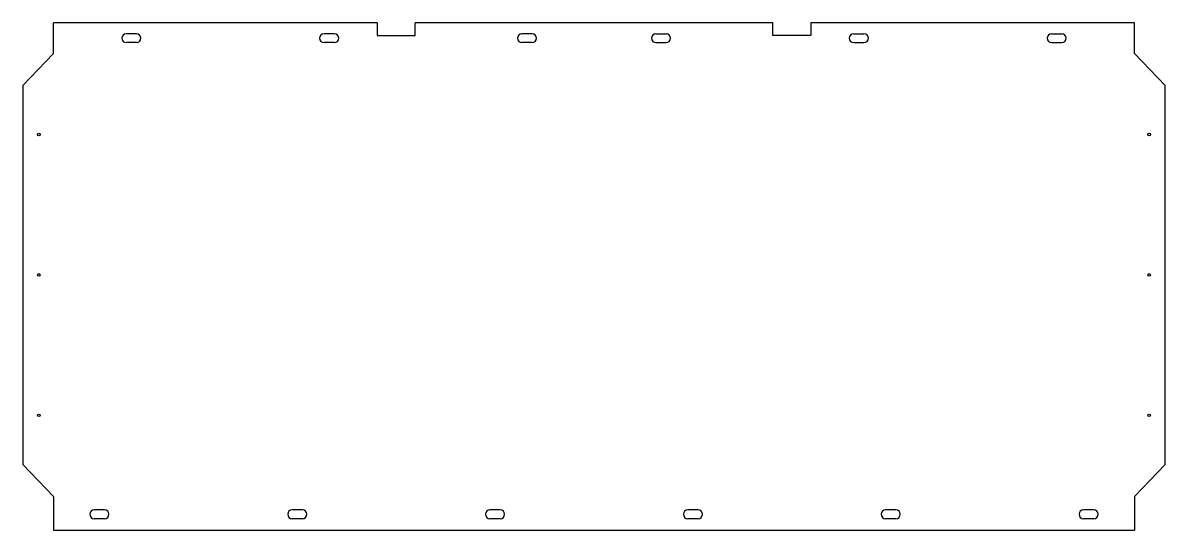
# Model space of a CAD drawing. Header units: inches. Extents: x -1723 to 67, y -738 to 57.
import ezdxf

# ---------------------------------------------------------------- set-up
doc = ezdxf.new("R2010")
doc.units = ezdxf.units.IN
doc.header["$MEASUREMENT"] = 0

msp = doc.modelspace()

# ---------------------------------------------------------------- linework, layer by layer
for p, q in [((-1674.6, 9.3), (-1674.6, 57.3)), ((-1167.6, 57.3), (-1167.6, 37.3)), ((-1107.6, 37.3), (-1107.6, 57.3)), ((-547.6, 37.3), (-547.6, 57.3)), ((-487.6, 57.3), (-487.6, 37.3)), ((19.4, 9.3), (19.4, 57.3)), ((-1544.6, 40.3), (-1560.6, 40.3)), ((-1234.6, 40.3), (-1250.6, 40.3)), ((-1167.6, 37.3), (-1107.6, 37.3)), ((-924.6, 40.3), (-940.6, 40.3)), ((-730.6, 40.3), (-714.6, 40.3)), ((-487.6, 37.3), (-547.6, 37.3)), ((-420.6, 40.3), (-404.6, 40.3)), ((-110.6, 40.3), (-94.6, 40.3)), ((-1544.6, 26.3), (-1560.6, 26.3)), ((-1234.6, 26.3), (-1250.6, 26.3)), ((-924.6, 26.3), (-940.6, 26.3)), ((-730.6, 26.3), (-714.6, 26.3)), ((-420.6, 26.3), (-404.6, 26.3)), ((-110.6, 26.3), (-94.6, 26.3)), ((-1674.6, 9.3), (-1722.6, -40.7)), ((19.4, 9.3), (67.4, -40.7)), ((-1674.6, -684.7), (-1722.6, -634.7)), ((19.4, -684.7), (67.4, -634.7)), ((-1674.6, -684.7), (-1674.6, -737.7)), ((19.4, -684.7), (19.4, -737.7)), ((-1594.6, -705.7), (-1610.6, -705.7)), ((-1284.6, -705.7), (-1300.6, -705.7)), ((-974.6, -705.7), (-990.6, -705.7)), ((-664.6, -705.7), (-680.6, -705.7)), ((-354.6, -705.7), (-370.6, -705.7)), ((-44.6, -705.7), (-60.6, -705.7)), ((-1594.6, -719.7), (-1610.6, -719.7)), ((-1284.6, -719.7), (-1300.6, -719.7)), ((-974.6, -719.7), (-990.6, -719.7)), ((-664.6, -719.7), (-680.6, -719.7)), ((-354.6, -719.7), (-370.6, -719.7)), ((-44.6, -719.7), (-60.6, -719.7))]:
    msp.add_line(p, q)
for points in [[(-1167.6, 57.3), (-1674.6, 57.3)], [(-547.6, 57.3), (-1107.6, 57.3)], [(19.4, 57.3), (-487.6, 57.3)], [(-1722.6, -40.7), (-1722.6, -634.7)], [(67.4, -634.7), (67.4, -40.7)], [(-1674.6, -737.7), (19.4, -737.7)]]:
    msp.add_lwpolyline(points)
for centre in [(-1697.6, -117.7), (42.4, -117.7), (-1697.6, -337.7), (42.4, -337.7), (-1697.6, -557.7), (42.4, -557.7)]:
    msp.add_circle(centre, 2)
for centre, start, end in [((-1560.6, 33.3), 90, 270), ((-1544.6, 33.3), 270, 90), ((-1250.6, 33.3), 90, 270), ((-1234.6, 33.3), 270, 90), ((-940.6, 33.3), 90, 270), ((-924.6, 33.3), 270, 90), ((-730.6, 33.3), 90, 270), ((-714.6, 33.3), 270, 90), ((-420.6, 33.3), 90, 270), ((-404.6, 33.3), 270, 90), ((-110.6, 33.3), 90, 270), ((-94.6, 33.3), 270, 90), ((-1610.6, -712.7), 90, 270), ((-1594.6, -712.7), 270, 90), ((-1300.6, -712.7), 90, 270), ((-1284.6, -712.7), 270, 90), ((-990.6, -712.7), 90, 270), ((-974.6, -712.7), 270, 90), ((-680.6, -712.7), 90, 270), ((-664.6, -712.7), 270, 90), ((-370.6, -712.7), 90, 270), ((-354.6, -712.7), 270, 90), ((-60.6, -712.7), 90, 270), ((-44.6, -712.7), 270, 90)]:
    msp.add_arc(centre, 7, start, end)

doc.saveas('drawing.dxf')
